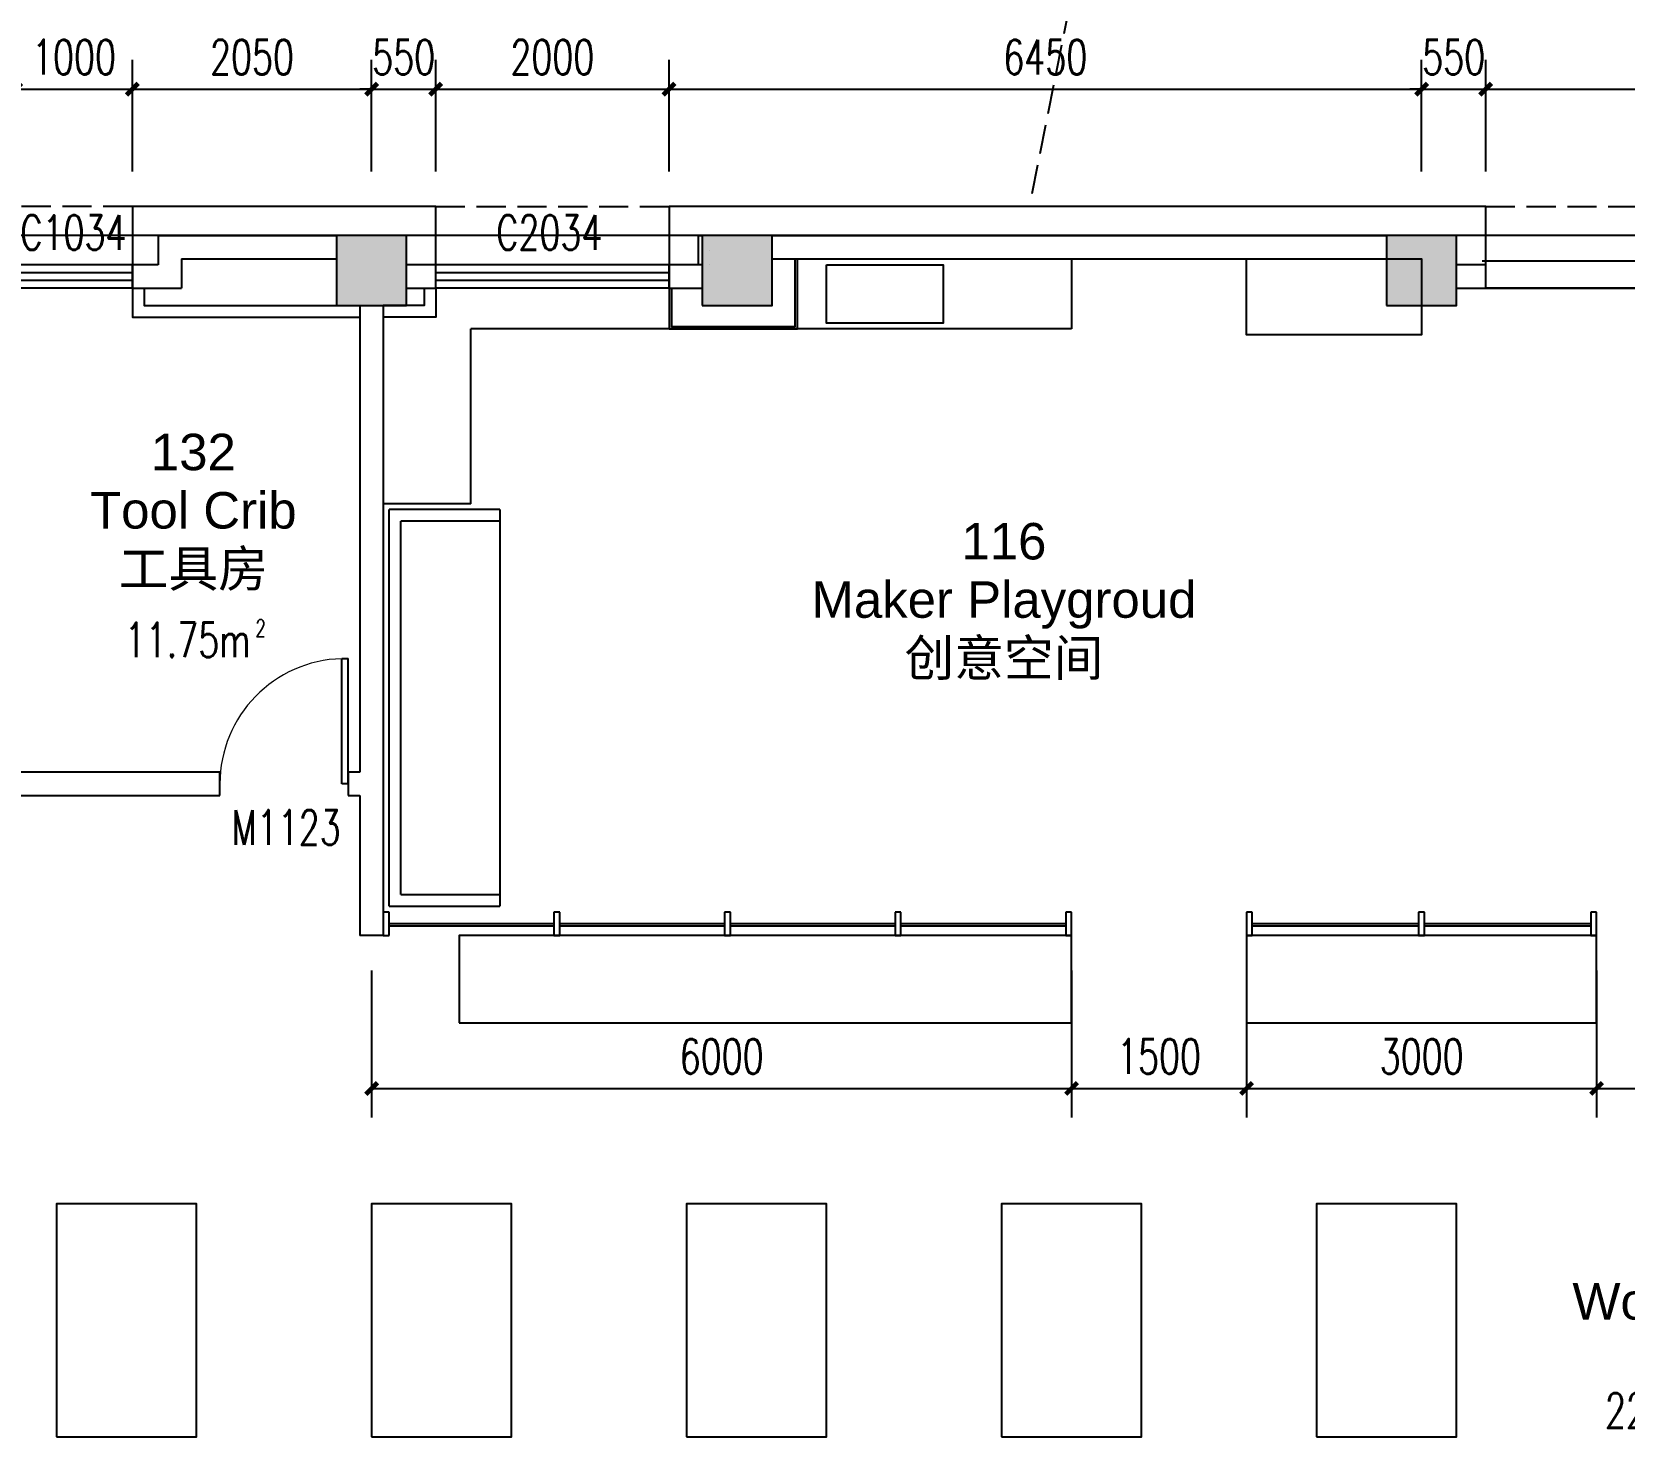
# Model space of a CAD drawing. Header units: inches. Extents: x -97096 to 280004, y -37912 to 97116.
# Drawn here: x 19588 to 33236, y 13673 to 25746 of the extents above; entities that cross this region are included whole.
import ezdxf
from ezdxf.enums import TextEntityAlignment as Align

# ---------------------------------------------------------------- set-up
doc = ezdxf.new("R2010")
doc.units = ezdxf.units.IN
doc.header["$LTSCALE"] = 1000
doc.header["$MEASUREMENT"] = 0
doc.linetypes.add('DASH', pattern=[0.35, 0.25, -0.1])
for name, color, linetype in [('3T_BAR', 7, 'Continuous'), ('A-DETL-NOTE', 1, 'Continuous'), ('an-furniture', 253, 'Continuous'), ('COLUMN', 2, 'Continuous'), ('CURTWALL', 4, 'Continuous'), ('PUB_DIM', 3, 'Continuous'), ('PUB_HATCH', 253, 'Continuous'), ('SEE', 5, 'Continuous'), ('SLAB', 60, 'Continuous'), ('SPACE', 7, 'Continuous'), ('STAIR', 3, 'Continuous'), ('SURFACE', 6, 'Continuous'), ('SURFACE-INT', 62, 'Continuous'), ('WALL', 2, 'Continuous'), ('WINDOW', 4, 'Continuous'), ('WINDOW_TEXT', 7, 'Continuous')]:
    doc.layers.add(name, color=color, linetype=linetype)
doc.styles.add('510p-01$0$Arial_2', font='arial.ttf', dxfattribs={"height": 6.392964})
doc.styles.add('_TCH_DIM_T3', font='SIMPLEX', dxfattribs={"width": 0.705882, "bigfont": 'GBCBIG'})
doc.styles.add('_TCH_SPACE', font='SIMPLEX', dxfattribs={"bigfont": 'GBCBIG'})
doc.styles.add('_TCH_WINDOW', font='SIMPLEX', dxfattribs={"bigfont": 'GBCBIG'})
doc.dimstyles.new('_TCH_ARCH&&100', dxfattribs={"dimtxt": 297.5, "dimasz": 100, "dimexe": 250, "dimexo": 300, "dimgap": 126.25, "dimtad": 1, "dimdec": 0, "dimzin": 0, "dimdsep": 46, "dimtxsty": '_TCH_DIM_T3', "dimblk": 'ARCHTICK', "dimcen": 0.09, "dimclrt": 7, "dimazin": 2, "dimtfac": 1, "dimtdec": 0, "dimtix": 1, "dimtmove": 2, "dimatfit": 3, "dimfxl": 1, "dimtolj": 1, "dimtzin": 0, "dimarcsym": 0})

# ---------------------------------------------------------------- blocks, each defined once
blk = doc.blocks.new('510p-01$0$material tag')
blk = doc.blocks.new('_ArchTick')
at = {"color": 0, "linetype": 'ByBlock', "const_width": 0.4}
blk.add_lwpolyline([(-0.5, -0.5), (0.5, 0.5)], dxfattribs=at)
blk = doc.blocks.new('*D180')
at = {"layer": 'Defpoints', "color": 0, "transparency": 16777216}
for p in [(22500, 18000), (28500, 18000), (28500, 16688)]:
    blk.add_point(p, dxfattribs=at)
at = {"layer": 'PUB_DIM', "color": 0, "lineweight": -2, "transparency": 16777216}
for p, q in [((22500, 17700), (22500, 16438)), ((28500, 17700), (28500, 16438)), ((22500, 16688), (28500, 16688))]:
    blk.add_line(p, q, dxfattribs=at)
at = {"layer": 'PUB_DIM', "color": 0, "lineweight": -2, "transparency": 16777216, "xscale": 100, "yscale": 100, "zscale": 100, "rotation": 180}
blk.add_blockref('_ArchTick', (22500, 16688), dxfattribs=at)
at = {"layer": 'PUB_DIM', "color": 0, "lineweight": -2, "transparency": 16777216, "xscale": 100, "yscale": 100, "zscale": 100}
blk.add_blockref('_ArchTick', (28500, 16688), dxfattribs=at)
at = {"layer": 'PUB_DIM', "color": 7, "transparency": 16777216, "insert": (25500, 16963), "char_height": 297.5, "attachment_point": 5, "style": '_TCH_DIM_T3'}
blk.add_mtext('\\A1;6000', dxfattribs=at)
blk = doc.blocks.new('*D181')
at = {"layer": 'Defpoints', "color": 0, "transparency": 16777216}
for p in [(28500, 18000), (30000, 18000), (30000, 16688)]:
    blk.add_point(p, dxfattribs=at)
at = {"layer": 'PUB_DIM', "color": 0, "lineweight": -2, "transparency": 16777216}
for p, q in [((28500, 17700), (28500, 16438)), ((30000, 17700), (30000, 16438)), ((28500, 16688), (30000, 16688))]:
    blk.add_line(p, q, dxfattribs=at)
at = {"layer": 'PUB_DIM', "color": 0, "lineweight": -2, "transparency": 16777216, "xscale": 100, "yscale": 100, "zscale": 100, "rotation": 180}
blk.add_blockref('_ArchTick', (28500, 16688), dxfattribs=at)
at = {"layer": 'PUB_DIM', "color": 0, "lineweight": -2, "transparency": 16777216, "xscale": 100, "yscale": 100, "zscale": 100}
blk.add_blockref('_ArchTick', (30000, 16688), dxfattribs=at)
at = {"layer": 'PUB_DIM', "color": 7, "transparency": 16777216, "insert": (29250, 16963), "char_height": 297.5, "attachment_point": 5, "style": '_TCH_DIM_T3'}
blk.add_mtext('\\A1;1500', dxfattribs=at)
blk = doc.blocks.new('*D182')
at = {"layer": 'Defpoints', "color": 0, "transparency": 16777216}
for p in [(30000, 18000), (33000, 18000), (33000, 16688)]:
    blk.add_point(p, dxfattribs=at)
at = {"layer": 'PUB_DIM', "color": 0, "lineweight": -2, "transparency": 16777216}
for p, q in [((30000, 17700), (30000, 16438)), ((33000, 17700), (33000, 16438)), ((30000, 16688), (33000, 16688))]:
    blk.add_line(p, q, dxfattribs=at)
at = {"layer": 'PUB_DIM', "color": 0, "lineweight": -2, "transparency": 16777216, "xscale": 100, "yscale": 100, "zscale": 100, "rotation": 180}
blk.add_blockref('_ArchTick', (30000, 16688), dxfattribs=at)
at = {"layer": 'PUB_DIM', "color": 0, "lineweight": -2, "transparency": 16777216, "xscale": 100, "yscale": 100, "zscale": 100}
blk.add_blockref('_ArchTick', (33000, 16688), dxfattribs=at)
at = {"layer": 'PUB_DIM', "color": 7, "transparency": 16777216, "insert": (31500, 16963), "char_height": 297.5, "attachment_point": 5, "style": '_TCH_DIM_T3'}
blk.add_mtext('\\A1;3000', dxfattribs=at)
blk = doc.blocks.new('*D183')
at = {"layer": 'Defpoints', "color": 0, "transparency": 16777216}
for p in [(33000, 18000), (34500, 18000), (34500, 16688)]:
    blk.add_point(p, dxfattribs=at)
at = {"layer": 'PUB_DIM', "color": 0, "lineweight": -2, "transparency": 16777216}
for p, q in [((33000, 17700), (33000, 16438)), ((34500, 17700), (34500, 16438)), ((33000, 16688), (34500, 16688))]:
    blk.add_line(p, q, dxfattribs=at)
at = {"layer": 'PUB_DIM', "color": 0, "lineweight": -2, "transparency": 16777216, "xscale": 100, "yscale": 100, "zscale": 100, "rotation": 180}
blk.add_blockref('_ArchTick', (33000, 16688), dxfattribs=at)
at = {"layer": 'PUB_DIM', "color": 0, "lineweight": -2, "transparency": 16777216, "xscale": 100, "yscale": 100, "zscale": 100}
blk.add_blockref('_ArchTick', (34500, 16688), dxfattribs=at)
at = {"layer": 'PUB_DIM', "color": 7, "transparency": 16777216, "insert": (33750, 16963), "char_height": 297.5, "attachment_point": 5, "style": '_TCH_DIM_T3'}
blk.add_mtext('\\A1;1500', dxfattribs=at)
blk = doc.blocks.new('*D300')
at = {"layer": 'Defpoints', "color": 0, "transparency": 16777216}
for p in [(36050, 25255), (32050, 24250), (36050, 24250)]:
    blk.add_point(p, dxfattribs=at)
at = {"layer": 'PUB_DIM', "color": 0, "lineweight": -2, "transparency": 16777216}
for p, q in [((32050, 24550), (32050, 25505)), ((36050, 24550), (36050, 25505)), ((32050, 25255), (36050, 25255))]:
    blk.add_line(p, q, dxfattribs=at)
at = {"layer": 'PUB_DIM', "color": 0, "lineweight": -2, "transparency": 16777216, "xscale": 100, "yscale": 100, "zscale": 100, "rotation": 180}
blk.add_blockref('_ArchTick', (32050, 25255), dxfattribs=at)
at = {"layer": 'PUB_DIM', "color": 0, "lineweight": -2, "transparency": 16777216, "xscale": 100, "yscale": 100, "zscale": 100}
blk.add_blockref('_ArchTick', (36050, 25255), dxfattribs=at)
at = {"layer": 'PUB_DIM', "color": 7, "transparency": 16777216, "insert": (34050, 25530), "char_height": 297.5, "attachment_point": 5, "style": '_TCH_DIM_T3'}
blk.add_mtext('\\A1;4000', dxfattribs=at)
blk = doc.blocks.new('*D301')
at = {"layer": 'Defpoints', "color": 0, "transparency": 16777216}
for p in [(32050, 25255), (31500, 24250), (32050, 24250)]:
    blk.add_point(p, dxfattribs=at)
at = {"layer": 'PUB_DIM', "color": 0, "lineweight": -2, "transparency": 16777216}
for p, q in [((31500, 24550), (31500, 25505)), ((32050, 24550), (32050, 25505)), ((31500, 25255), (31400, 25255)), ((31500, 25255), (32050, 25255)), ((32050, 25255), (32150, 25255))]:
    blk.add_line(p, q, dxfattribs=at)
at = {"layer": 'PUB_DIM', "color": 0, "lineweight": -2, "transparency": 16777216, "xscale": 100, "yscale": 100, "zscale": 100}
blk.add_blockref('_ArchTick', (31500, 25255), dxfattribs=at)
at = {"layer": 'PUB_DIM', "color": 0, "lineweight": -2, "transparency": 16777216, "xscale": 100, "yscale": 100, "zscale": 100, "rotation": 180}
blk.add_blockref('_ArchTick', (32050, 25255), dxfattribs=at)
at = {"layer": 'PUB_DIM', "color": 7, "transparency": 16777216, "insert": (31775, 25530), "char_height": 297.5, "attachment_point": 5, "style": '_TCH_DIM_T3'}
blk.add_mtext('\\A1;550', dxfattribs=at)
blk = doc.blocks.new('*D302')
at = {"layer": 'Defpoints', "color": 0, "transparency": 16777216}
for p in [(31500, 25255), (25050, 24250), (31500, 24250)]:
    blk.add_point(p, dxfattribs=at)
at = {"layer": 'PUB_DIM', "color": 0, "lineweight": -2, "transparency": 16777216}
for p, q in [((25050, 24550), (25050, 25505)), ((31500, 24550), (31500, 25505)), ((25050, 25255), (31500, 25255))]:
    blk.add_line(p, q, dxfattribs=at)
at = {"layer": 'PUB_DIM', "color": 0, "lineweight": -2, "transparency": 16777216, "xscale": 100, "yscale": 100, "zscale": 100, "rotation": 180}
blk.add_blockref('_ArchTick', (25050, 25255), dxfattribs=at)
at = {"layer": 'PUB_DIM', "color": 0, "lineweight": -2, "transparency": 16777216, "xscale": 100, "yscale": 100, "zscale": 100}
blk.add_blockref('_ArchTick', (31500, 25255), dxfattribs=at)
at = {"layer": 'PUB_DIM', "color": 7, "transparency": 16777216, "insert": (28275, 25530), "char_height": 297.5, "attachment_point": 5, "style": '_TCH_DIM_T3'}
blk.add_mtext('\\A1;6450', dxfattribs=at)
blk = doc.blocks.new('*D303')
at = {"layer": 'Defpoints', "color": 0, "transparency": 16777216}
for p in [(25050, 25255), (23050, 24250), (25050, 24250)]:
    blk.add_point(p, dxfattribs=at)
at = {"layer": 'PUB_DIM', "color": 0, "lineweight": -2, "transparency": 16777216}
for p, q in [((23050, 24550), (23050, 25505)), ((25050, 24550), (25050, 25505)), ((23050, 25255), (25050, 25255))]:
    blk.add_line(p, q, dxfattribs=at)
at = {"layer": 'PUB_DIM', "color": 0, "lineweight": -2, "transparency": 16777216, "xscale": 100, "yscale": 100, "zscale": 100, "rotation": 180}
blk.add_blockref('_ArchTick', (23050, 25255), dxfattribs=at)
at = {"layer": 'PUB_DIM', "color": 0, "lineweight": -2, "transparency": 16777216, "xscale": 100, "yscale": 100, "zscale": 100}
blk.add_blockref('_ArchTick', (25050, 25255), dxfattribs=at)
at = {"layer": 'PUB_DIM', "color": 7, "transparency": 16777216, "insert": (24050, 25530), "char_height": 297.5, "attachment_point": 5, "style": '_TCH_DIM_T3'}
blk.add_mtext('\\A1;2000', dxfattribs=at)
blk = doc.blocks.new('*D304')
at = {"layer": 'Defpoints', "color": 0, "transparency": 16777216}
for p in [(23050, 25255), (22500, 24250), (23050, 24250)]:
    blk.add_point(p, dxfattribs=at)
at = {"layer": 'PUB_DIM', "color": 0, "lineweight": -2, "transparency": 16777216}
for p, q in [((22500, 24550), (22500, 25505)), ((23050, 24550), (23050, 25505)), ((22500, 25255), (22400, 25255)), ((22500, 25255), (23050, 25255)), ((23050, 25255), (23150, 25255))]:
    blk.add_line(p, q, dxfattribs=at)
at = {"layer": 'PUB_DIM', "color": 0, "lineweight": -2, "transparency": 16777216, "xscale": 100, "yscale": 100, "zscale": 100}
blk.add_blockref('_ArchTick', (22500, 25255), dxfattribs=at)
at = {"layer": 'PUB_DIM', "color": 0, "lineweight": -2, "transparency": 16777216, "xscale": 100, "yscale": 100, "zscale": 100, "rotation": 180}
blk.add_blockref('_ArchTick', (23050, 25255), dxfattribs=at)
at = {"layer": 'PUB_DIM', "color": 7, "transparency": 16777216, "insert": (22775, 25530), "char_height": 297.5, "attachment_point": 5, "style": '_TCH_DIM_T3'}
blk.add_mtext('\\A1;550', dxfattribs=at)
blk = doc.blocks.new('*D305')
at = {"layer": 'Defpoints', "color": 0, "transparency": 16777216}
for p in [(22500, 25255), (20450, 24250), (22500, 24250)]:
    blk.add_point(p, dxfattribs=at)
at = {"layer": 'PUB_DIM', "color": 0, "lineweight": -2, "transparency": 16777216}
for p, q in [((20450, 24550), (20450, 25505)), ((22500, 24550), (22500, 25505)), ((20450, 25255), (22500, 25255))]:
    blk.add_line(p, q, dxfattribs=at)
at = {"layer": 'PUB_DIM', "color": 0, "lineweight": -2, "transparency": 16777216, "xscale": 100, "yscale": 100, "zscale": 100, "rotation": 180}
blk.add_blockref('_ArchTick', (20450, 25255), dxfattribs=at)
at = {"layer": 'PUB_DIM', "color": 0, "lineweight": -2, "transparency": 16777216, "xscale": 100, "yscale": 100, "zscale": 100}
blk.add_blockref('_ArchTick', (22500, 25255), dxfattribs=at)
at = {"layer": 'PUB_DIM', "color": 7, "transparency": 16777216, "insert": (21475, 25530), "char_height": 297.5, "attachment_point": 5, "style": '_TCH_DIM_T3'}
blk.add_mtext('\\A1;2050', dxfattribs=at)
blk = doc.blocks.new('*D306')
at = {"layer": 'Defpoints', "color": 0, "transparency": 16777216}
for p in [(20450, 25255), (19450, 24250), (20450, 24250)]:
    blk.add_point(p, dxfattribs=at)
at = {"layer": 'PUB_DIM', "color": 0, "lineweight": -2, "transparency": 16777216}
for p, q in [((19450, 24550), (19450, 25505)), ((20450, 24550), (20450, 25505)), ((19450, 25255), (20450, 25255))]:
    blk.add_line(p, q, dxfattribs=at)
at = {"layer": 'PUB_DIM', "color": 0, "lineweight": -2, "transparency": 16777216, "xscale": 100, "yscale": 100, "zscale": 100, "rotation": 180}
blk.add_blockref('_ArchTick', (19450, 25255), dxfattribs=at)
at = {"layer": 'PUB_DIM', "color": 0, "lineweight": -2, "transparency": 16777216, "xscale": 100, "yscale": 100, "zscale": 100}
blk.add_blockref('_ArchTick', (20450, 25255), dxfattribs=at)
at = {"layer": 'PUB_DIM', "color": 7, "transparency": 16777216, "insert": (19950, 25530), "char_height": 297.5, "attachment_point": 5, "style": '_TCH_DIM_T3'}
blk.add_mtext('\\A1;1000', dxfattribs=at)
blk = doc.blocks.new('_FZH')
blk.add_lwpolyline([(-0.5, -0.5), (0.5, -0.5), (0.5, 0.5), (-0.5, 0.5)], close=True)
at = {"layer": 'PUB_HATCH'}
blk.add_solid([(-0.5, -0.5), (0.5, -0.5), (-0.5, 0.5), (0.5, 0.5)], dxfattribs=at)
blk = doc.blocks.new('$TCHSYS$WIN2D')
for p, q in [((-0.5, 0.5), (0.5, 0.5)), ((-0.5, 0.5), (-0.5, -0.5)), ((0.5, 0.5), (0.5, -0.5)), ((0.5, 0.1667), (-0.5, 0.1667)), ((0.5, -0.1667), (-0.5, -0.1667)), ((-0.5, -0.5), (0.5, -0.5))]:
    blk.add_line(p, q)
blk = doc.blocks.new('$DorLib2D$00000136')
at = {"color": 0, "linetype": 'DASH'}
blk.add_line((0.5075, 0.6667), (-0.5075, 0.6667), dxfattribs=at)
at = {"color": 0, "linetype": 'Continuous'}
blk.add_line((-0.5, -0.5), (0.5, -0.5), dxfattribs=at)
blk = doc.blocks.new('$DorLib2D$00000001')
for p, q in [((0.45, 0.975), (0.5, 0.975)), ((0.45, 0), (0.45, 0.975)), ((0.5, 0), (0.5, 0.975)), ((0.5, 0), (0.45, 0))]:
    blk.add_line(p, q)
at = {"lineweight": 13}
blk.add_arc((0.475, 0), 0.975, 91.4693, 180, dxfattribs=at)

msp = doc.modelspace()

# ---------------------------------------------------------------- linework, layer by layer
at = {"layer": '3T_BAR'}
for p, q in [((22650, 18200), (22600, 18200)), ((22600, 18200), (22600, 18000)), ((22650, 18000), (22650, 18200)), ((24112.5, 18200), (24062.5, 18200)), ((24062.5, 18200), (24062.5, 18000)), ((24112.5, 18000), (24112.5, 18200)), ((25575, 18200), (25525, 18200)), ((25525, 18200), (25525, 18000)), ((25575, 18000), (25575, 18200)), ((27037.5, 18200), (26987.5, 18200)), ((26987.5, 18200), (26987.5, 18000)), ((27037.5, 18000), (27037.5, 18200)), ((28500, 18200), (28450, 18200)), ((28450, 18200), (28450, 18000)), ((28500, 18000), (28500, 18200)), ((30048, 18200), (29998, 18200)), ((29998, 18200), (29998, 18000)), ((30048, 18000), (30048, 18200)), ((31524, 18200), (31474, 18200)), ((31474, 18200), (31474, 18000)), ((31524, 18000), (31524, 18200)), ((33000, 18200), (32950, 18200)), ((32950, 18200), (32950, 18000)), ((33000, 18000), (33000, 18200)), ((22600, 18000), (22650, 18000)), ((24062.5, 18000), (24112.5, 18000)), ((25525, 18000), (25575, 18000)), ((26987.5, 18000), (27037.5, 18000)), ((28450, 18000), (28500, 18000)), ((29998, 18000), (30048, 18000)), ((31474, 18000), (31524, 18000)), ((32950, 18000), (33000, 18000))]:
    msp.add_line(p, q, dxfattribs=at)
at = {"layer": 'an-furniture'}
for p, q in [((28500, 23800), (28500, 23200)), ((28500, 23200), (23350, 23200)), ((23350, 21700), (23350, 23200)), ((23350, 21700), (22600, 21700)), ((23600, 21650), (22650, 21650)), ((22650, 18250), (22650, 21650)), ((23600, 21650), (23600, 18250)), ((23600, 21550), (22750, 21550)), ((22750, 18350), (22750, 21550)), ((22750, 18350), (23600, 18350)), ((22650, 18250), (23600, 18250))]:
    msp.add_line(p, q, dxfattribs=at)
for points in [[(26400, 23750), (27400, 23750), (27400, 23250), (26400, 23250)], [(30000, 23800), (31500, 23800), (31500, 23150), (30000, 23150)], [(23250, 17250), (28500, 17250), (28500, 18000), (23250, 18000)], [(29998, 17250), (33000, 17250), (33000, 18000), (29998, 18000)], [(19800, 13700), (21000, 13700), (21000, 15700), (19800, 15700)], [(22500, 13700), (23700, 13700), (23700, 15700), (22500, 15700)], [(25200, 13700), (26400, 13700), (26400, 15700), (25200, 15700)], [(27900, 13700), (29100, 13700), (29100, 15700), (27900, 15700)], [(30600, 13700), (31800, 13700), (31800, 15700), (30600, 15700)]]:
    msp.add_lwpolyline(points, close=True, dxfattribs=at)
at = {"layer": 'CURTWALL'}
for p, q in [((24062.5, 18100), (22650, 18100)), ((24062.5, 18080), (22650, 18080)), ((25525, 18100), (24112.5, 18100)), ((25525, 18080), (24112.5, 18080)), ((26987.5, 18100), (25575, 18100)), ((26987.5, 18080), (25575, 18080)), ((28450, 18100), (27037.5, 18100)), ((28450, 18080), (27037.5, 18080)), ((31474, 18100), (30048, 18100)), ((31474, 18080), (30048, 18080)), ((32950, 18100), (31524, 18100)), ((32950, 18080), (31524, 18080))]:
    msp.add_line(p, q, dxfattribs=at)
at = {"layer": 'SEE', "linetype": 'DASH'}
for p, q in [((20450, 24250), (19450, 24250)), ((23050, 24250), (25050, 24250)), ((32050, 24250), (36050, 24250))]:
    msp.add_line(p, q, dxfattribs=at)
at = {"layer": 'SLAB'}
msp.add_lwpolyline([(-6722.7, -1500), (6722.7, -1500), (7030.7, 40), (9380, 40), (9380, -6000), (41200, -6000), (41200, 6000), (16750, 6000), (16750, 12000), (56200, 12000), (56200, 24000), (16750, 24000), (16750, 30000)], dxfattribs=at)
at = {"layer": 'STAIR', "linetype": 'DASH'}
msp.add_lwpolyline([(29238.6, 29750), (28138.6, 24250)], dxfattribs=at)
at = {"layer": 'SURFACE'}
for points in [[(23050, 23750), (23050, 24250), (20450, 24250), (20450, 23750)], [(32050, 23750), (32050, 24250), (25050, 24250), (25050, 23750)]]:
    msp.add_lwpolyline(points, dxfattribs=at)
at = {"layer": 'SURFACE-INT'}
for points in [[(25050, 23550), (25050, 23200), (26150, 23200), (26150, 23800)], [(25070, 23550), (25070, 23220), (26130, 23220), (26130, 23800)], [(20450, 23550), (20450, 23300), (22400, 23300)], [(20550, 23550), (20550, 23400), (22400, 23400)], [(22950, 23550), (22950, 23400), (22600, 23400)], [(23050, 23550), (23050, 23300), (22600, 23300)]]:
    msp.add_lwpolyline(points, dxfattribs=at)
at = {"layer": 'WALL'}
for p, q in [((20670, 24000), (20670, 23750)), ((20670, 24000), (22200, 24000)), ((25300, 24000), (25300, 23750)), ((25300, 24000), (25332.1, 24000)), ((25400, 24000), (25400, 24000)), ((25400, 24000), (25400, 24000)), ((25622.5, 24000), (25622.5, 24000)), ((25845, 24000), (25845, 24000)), ((25932.1, 24000), (31200, 24000)), ((20670, 23750), (20450, 23750)), ((20450, 23750), (20450, 23550)), ((20870, 23800), (20870, 23550)), ((20870, 23800), (22200, 23800)), ((23050, 23750), (22800, 23750)), ((23050, 23550), (23050, 23750)), ((25332.1, 23750), (25050, 23750)), ((25050, 23750), (25050, 23550)), ((25400, 23875), (25400, 23875)), ((25400, 23750), (25400, 23750)), ((25932.1, 23800), (31200, 23800)), ((32050, 23750), (31800, 23750)), ((32050, 23550), (32050, 23750)), ((20450, 23550), (20870, 23550)), ((22800, 23550), (23050, 23550)), ((25050, 23550), (25332.1, 23550)), ((31800, 23550), (32050, 23550)), ((22400, 23400), (22400, 19400)), ((22600, 23400), (22600, 19200)), ((21200, 19400), (19450, 19400)), ((21200, 19200), (21200, 19400)), ((22400, 19400), (22300, 19400)), ((22300, 19400), (22300, 19200)), ((19350, 19200), (21200, 19200)), ((22300, 19200), (22400, 19200)), ((22400, 19200), (22400, 18000)), ((22600, 19200), (22600, 18000)), ((22600, 18000), (22400, 18000))]:
    msp.add_line(p, q, dxfattribs=at)
at = {"layer": 'WINDOW'}
msp.add_line((32050, 23550), (36050, 23550), dxfattribs=at)

# ---------------------------------------------------------------- block references
at = {"layer": 'A-DETL-NOTE'}
ref = msp.add_blockref('510p-01$0$material tag', (-159407.5, -53687.9), dxfattribs=dict(at, xscale=3.125, yscale=3.125, zscale=3.125))
ref.add_attrib('ROOM_TAG', '132', dxfattribs={"layer": '0', "height": 312.5, "style": '510p-01$0$Arial_2'}).set_placement((20972.2, 22144.3), align=Align.MIDDLE_CENTER)
ref.add_attrib('NAME_ENG', 'Tool Crib', dxfattribs={"layer": '0', "height": 312.5, "style": '510p-01$0$Arial_2'}).set_placement((20972.2, 21644.3), align=Align.MIDDLE_CENTER)
ref.add_attrib('NAME_CN', '工具房', dxfattribs={"layer": '0', "height": 312.5, "style": '510p-01$0$Arial_2'}).set_placement((20972.2, 21144.3), align=Align.MIDDLE_CENTER)
ref = msp.add_blockref('510p-01$0$material tag', (-152459.4, -54453), dxfattribs=dict(at, xscale=3.125, yscale=3.125, zscale=3.125))
ref.add_attrib('ROOM_TAG', '116', dxfattribs={"layer": '0', "height": 312.5, "style": '510p-01$0$Arial_2'}).set_placement((27920.2, 21379.2), align=Align.MIDDLE_CENTER)
ref.add_attrib('NAME_ENG', 'Maker Playgroud', dxfattribs={"layer": '0', "height": 312.5, "style": '510p-01$0$Arial_2'}).set_placement((27920.2, 20879.2), align=Align.MIDDLE_CENTER)
ref.add_attrib('NAME_CN', '创意空间', dxfattribs={"layer": '0', "height": 312.5, "style": '510p-01$0$Arial_2'}).set_placement((27920.2, 20379.2), align=Align.MIDDLE_CENTER)
ref = msp.add_blockref('510p-01$0$material tag', (-146507.1, -60469), dxfattribs=dict(at, xscale=3.125, yscale=3.125, zscale=3.125))
ref.add_attrib('ROOM_TAG', '137', dxfattribs={"layer": '0', "height": 312.5, "style": '510p-01$0$Arial_2'}).set_placement((33872.6, 15363.1), align=Align.MIDDLE_CENTER)
ref.add_attrib('NAME_ENG', 'Work Shop', dxfattribs={"layer": '0', "height": 312.5, "style": '510p-01$0$Arial_2'}).set_placement((33872.6, 14863.1), align=Align.MIDDLE_CENTER)
ref.add_attrib('NAME_CN', '工房', dxfattribs={"layer": '0', "height": 312.5, "style": '510p-01$0$Arial_2'}).set_placement((33872.6, 14363.1), align=Align.MIDDLE_CENTER)
at = {"layer": 'COLUMN', "xscale": 600, "yscale": 600, "zscale": 600}
for p in [(22500, 23700), (25632.1, 23700), (31500, 23700)]:
    msp.add_blockref('_FZH', p, dxfattribs=at)
at = {"layer": 'WINDOW'}
ref = msp.add_blockref('$TCHSYS$WIN2D', (19950, 23650), dxfattribs=dict(at, xscale=-1000, yscale=-200, zscale=-1000, rotation=359.9999999999999))
ref.add_attrib('A', 'C1034', (19490, 23876.2), dxfattribs={"layer": 'WINDOW_TEXT', "height": 297.5, "style": '_TCH_WINDOW', "width": 0.705882})
ref = msp.add_blockref('$TCHSYS$WIN2D', (24050, 23650), dxfattribs=dict(at, xscale=-2000, yscale=-200, zscale=-2000))
ref.add_attrib('A', 'C2034', (23570, 23876.2), dxfattribs={"layer": 'WINDOW_TEXT', "height": 297.5, "style": '_TCH_WINDOW', "width": 0.705882})
ref = msp.add_blockref('$DorLib2D$00000136', (34050, 23650), dxfattribs=dict(at, xscale=-4000, yscale=200, zscale=-4000, rotation=359.9999999999999))
ref.add_attrib('A', 'M4034', (33555, 23126.2), dxfattribs={"layer": 'WINDOW_TEXT', "height": 297.5, "style": '_TCH_WINDOW', "width": 0.705882})
ref = msp.add_blockref('$DorLib2D$00000001', (21750, 19300), dxfattribs=dict(at, xscale=-1100, yscale=-1100, zscale=-1100, rotation=180))
ref.add_attrib('A', 'M1123', (21300, 18776.2), dxfattribs={"layer": 'WINDOW_TEXT', "height": 297.5, "style": '_TCH_WINDOW', "width": 0.705882})

# ---------------------------------------------------------------- texts
at = {"layer": 'SPACE', "style": '_TCH_SPACE', "width": 0.705882}
for s, height, p in [('11.75m', 297.5, (20384, 20384.3)), ('2', 148.8, (21504, 20559.3)), ('224.96m', 297.5, (33072, 13777.8))]:
    msp.add_text(s, height=height, dxfattribs=at).set_placement(p)

# ---------------------------------------------------------------- dimensions: what is measured, and where the dimension line sits
at = {"layer": 'PUB_DIM'}
for p1, p2, distance, picture, middle in [((19450, 24250), (20450, 24250), 1005, '*D306', (19950, 25530)), ((20450, 24250), (22500, 24250), 1005, '*D305', (21475, 25530)), ((22500, 24250), (23050, 24250), 1005, '*D304', (22775, 25530)), ((23050, 24250), (25050, 24250), 1005, '*D303', (24050, 25530)), ((25050, 24250), (31500, 24250), 1005, '*D302', (28275, 25530)), ((31500, 24250), (32050, 24250), 1005, '*D301', (31775, 25530)), ((32050, 24250), (36050, 24250), 1005, '*D300', (34050, 25530)), ((22500, 18000), (28500, 18000), -1312.3, '*D180', (25500, 16962.7)), ((28500, 18000), (30000, 18000), -1312.3, '*D181', (29250, 16962.7)), ((30000, 18000), (33000, 18000), -1312.3, '*D182', (31500, 16962.7)), ((33000, 18000), (34500, 18000), -1312.3, '*D183', (33750, 16962.7))]:
    dim = msp.add_aligned_dim(p1=p1, p2=p2, distance=distance, dimstyle='_TCH_ARCH&&100', dxfattribs=at)
    dim.commit()
    dim.dimension.update_dxf_attribs({"geometry": picture, "text_midpoint": middle})

doc.saveas('drawing.dxf')
